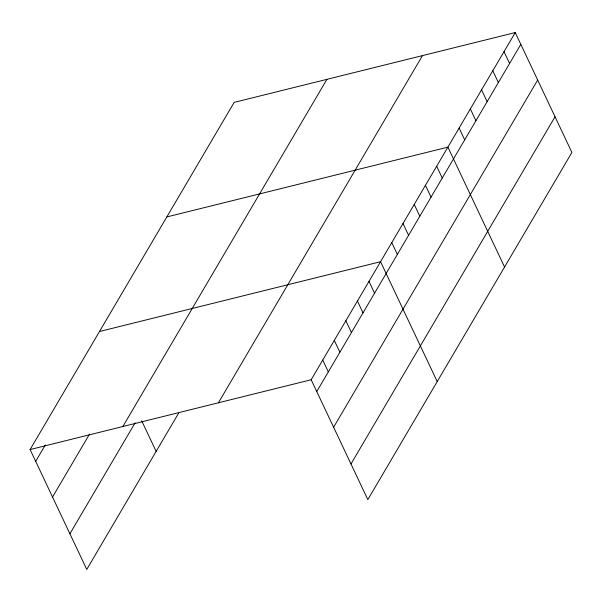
<?xml version="1.0" encoding="UTF-8"?>
<svg xmlns="http://www.w3.org/2000/svg" width="602" height="602" viewBox="0 0 602 602"><rect width="100%" height="100%" fill="white"/><g stroke="black" fill="none" stroke-linecap="round" stroke-linejoin="round"><path stroke-width="0.9" d="M178.591 413.205L86.763 569.432L30.1 449.559L234.163 102.378L515.237 32.568L571.9 152.441L367.837 499.622L311.174 379.749L515.237 32.568M35.684 461.365L45.398 444.84M52.54 497.026L89.54 434.072M122.853 426.517L326.916 79.336M69.907 533.771L135.126 422.815M218.421 402.783L422.484 55.602M316.757 391.556L520.813 44.375M333.613 427.217L537.676 80.036M350.981 463.961L555.044 116.78M166.822 216.946L447.896 147.136L504.559 267.01M99.48 331.514L380.554 261.704L437.218 381.585M30.1 449.559L311.174 379.749M504.009 51.659L509.593 63.466M492.79 70.758L498.366 82.564M481.562 89.849L487.146 101.655M470.343 108.947L475.926 120.754M459.115 128.038L464.699 139.845M436.668 166.227L442.252 178.041M425.448 185.326L431.032 197.132M414.221 204.424L419.805 216.231M403.001 223.515L408.585 235.322M391.782 242.614L397.358 254.42M368.988 281.382L374.572 293.189M357.43 301.053L363.006 312.859M345.864 320.723L351.448 332.53M334.298 340.401L339.882 352.208M322.74 360.071L328.316 371.878M141.696 420.828L156.144 451.395"/></g></svg>
